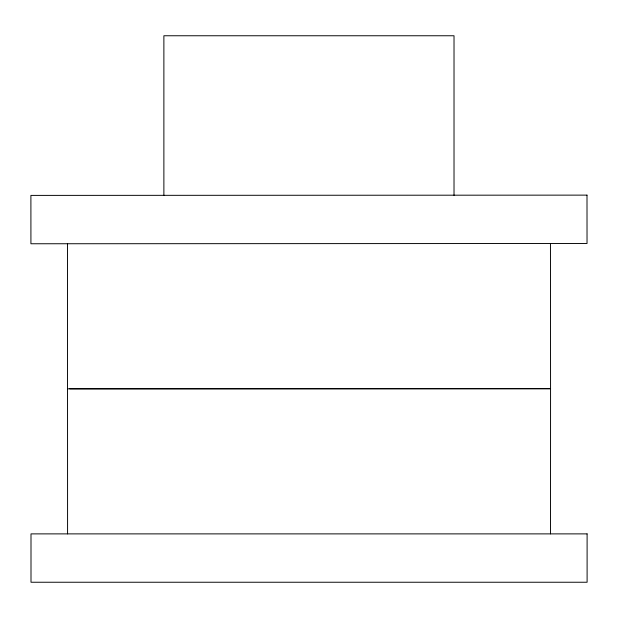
<?xml version="1.0" encoding="UTF-8"?>
<svg xmlns="http://www.w3.org/2000/svg" width="618" height="618" viewBox="0 0 618 618"><rect width="100%" height="100%" fill="white"/><g stroke="black" fill="none" stroke-linecap="round" stroke-linejoin="round"><path stroke-width="0.93" d="M550.522 533.882L550.561 388.815L67.54 388.815M69.726 388.815L550.561 388.567L550.453 243.5M67.501 243.739L67.578 533.882M454.021 195.334L454.021 35.759L163.878 35.759L163.878 195.334M587 195.126L30.9 195.404L30.923 243.762L587.03 243.484L587 195.126M587.1 533.882L31 533.882L31 582.241L587.1 582.241L587.1 533.882"/></g></svg>
